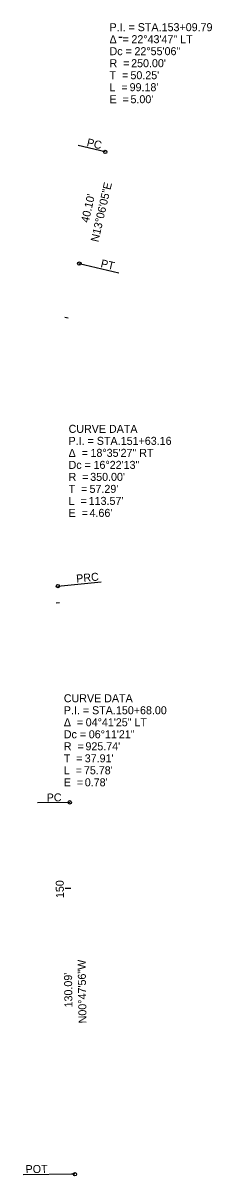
# Model space of a CAD drawing. Extents: x 152338 to 153514, y 329809 to 331517.
# Drawn here: x 152689.5 to 152755.7, y 329809.2 to 330212.5 of the extents above; entities that cross this region are included whole.
import ezdxf

# ---------------------------------------------------------------- set-up
doc = ezdxf.new("R2010")
doc.units = 0
for name, color, linetype in [('DT_X_Contour_Major', 7, 'Continuous'), ('DT_X_Contour_Minor', 7, 'Continuous'), ('DT_X_Triangles', 7, 'Continuous'), ('GE_P_Alignment', 7, 'Continuous'), ('PF_X_Ground_Line', 7, 'Continuous')]:
    doc.layers.add(name, color=color, linetype=linetype)

msp = doc.modelspace()

# ---------------------------------------------------------------- linework, layer by layer
at = {"layer": 'DT_X_Contour_Major'}
for p, q in [((152724.29, 330207.37), (152723.1, 330207.45)), ((152705.38, 330109.29), (152704.19, 330109.5)), ((152702.29, 330009.67), (152701.1, 330009.56)), ((152706.32, 329909.78), (152704.32, 329909.75)), ((152707.72, 329809.79), (152706.52, 329809.77))]:
    msp.add_line(p, q, dxfattribs=at)
at = {"layer": 'PF_X_Ground_Line'}
for p, q in [((152718.34, 330167.4), (152708.86, 330169.6)), ((152709.25, 330128.34), (152723.05, 330125.13)), ((152701.75, 330015.52), (152716.88, 330016.97)), ((152705.9, 329939.87), (152694.6, 329939.71)), ((152707.72, 329809.79), (152689.54, 329809.54))]:
    msp.add_line(p, q, dxfattribs=at)
for centre in [(152718.34, 330167.4), (152709.25, 330128.34), (152701.75, 330015.52), (152705.9, 329939.87), (152707.72, 329809.79)]:
    msp.add_circle(centre, 0.6, dxfattribs=at)

# ---------------------------------------------------------------- texts
at = {"layer": 'DT_X_Contour_Major'}
msp.add_text('150', height=2.8, rotation=90.799, dxfattribs=at).set_placement((152703.87, 329906.4))
at = {"layer": 'DT_X_Contour_Minor'}
for s, rotation, p in [("40.10'", 76.8985, (152712.5, 330142.46)), ("130.09'", 90.799, (152706.86, 329868.15))]:
    msp.add_text(s, height=2.8, rotation=rotation, dxfattribs=at).set_placement(p)
at = {"layer": 'DT_X_Triangles'}
for s, p in [('P.I. = STA. ', (152719.84, 330209.64)), ('153+09.79', (152738.1, 330209.64)), ('Δ  = ', (152719.84, 330205.44)), ('22°43\'47" LT', (152727.51, 330205.44)), ('Dc = ', (152719.84, 330201.24)), ('22°55\'06"', (152728.58, 330201.24)), ('R  = ', (152719.84, 330197.04)), ("250.00'", (152727.42, 330197.04)), ("50.25'", (152727.17, 330192.84)), ('T  = ', (152719.84, 330192.84)), ('L  = ', (152719.84, 330188.64)), ("99.18'", (152726.88, 330188.64)), ('E  = ', (152719.84, 330184.44)), ("5.00'", (152727.18, 330184.44)), ('CURVE DATA', (152705.5, 330069.13)), ('P.I. = STA. ', (152705.5, 330064.93)), ('151+63.16', (152723.77, 330064.93)), ('Δ  = ', (152705.5, 330060.73)), ('18°35\'27" RT', (152713.18, 330060.73)), ('Dc = ', (152705.5, 330056.53)), ('16°22\'13"', (152714.24, 330056.53)), ('R  = ', (152705.5, 330052.33)), ("350.00'", (152713.08, 330052.33)), ('T  = ', (152705.5, 330048.13)), ("57.29'", (152712.84, 330048.13)), ('L  = ', (152705.5, 330043.93)), ("113.57'", (152712.54, 330043.93)), ('E  = ', (152705.5, 330039.73)), ("4.66'", (152712.84, 330039.73)), ('CURVE DATA', (152703.83, 329974.89)), ('P.I. = STA. ', (152703.83, 329970.69)), ('150+68.00', (152722.09, 329970.69)), ('Δ  = ', (152703.83, 329966.49)), ('04°41\'25" LT', (152711.5, 329966.49)), ('Dc = ', (152703.83, 329962.29)), ('06°11\'21"', (152712.57, 329962.29)), ('R  = ', (152703.83, 329958.09)), ("925.74'", (152711.41, 329958.09)), ('T  = ', (152703.83, 329953.89)), ("37.91'", (152711.16, 329953.89)), ('L  = ', (152703.83, 329949.69)), ("75.78'", (152710.87, 329949.69)), ('E  = ', (152703.83, 329945.49)), ("0.78'", (152711.17, 329945.49))]:
    msp.add_text(s, height=2.8, dxfattribs=at).set_placement(p)
at = {"layer": 'GE_P_Alignment'}
for s, rotation, p in [('N13°06\'05"E', 76.8985, (152715.9, 330135.71)), ('N00°47\'56"W', 90.799, (152711.78, 329862.58))]:
    msp.add_text(s, height=2.8, rotation=rotation, dxfattribs=at).set_placement(p)
at = {"layer": 'PF_X_Ground_Line'}
for s, rotation, p in [('PC', 346.8985, (152711.67, 330169.48)), ('PT', 346.8985, (152716.55, 330127.14)), ('PRC', 5.4894, (152708.31, 330016.73)), ('PC', 0.799, (152697.85, 329940.16)), ('POT', 0.799, (152690.46, 329810.17))]:
    msp.add_text(s, height=2.8, rotation=rotation, dxfattribs=at).set_placement(p)

doc.saveas('drawing.dxf')
